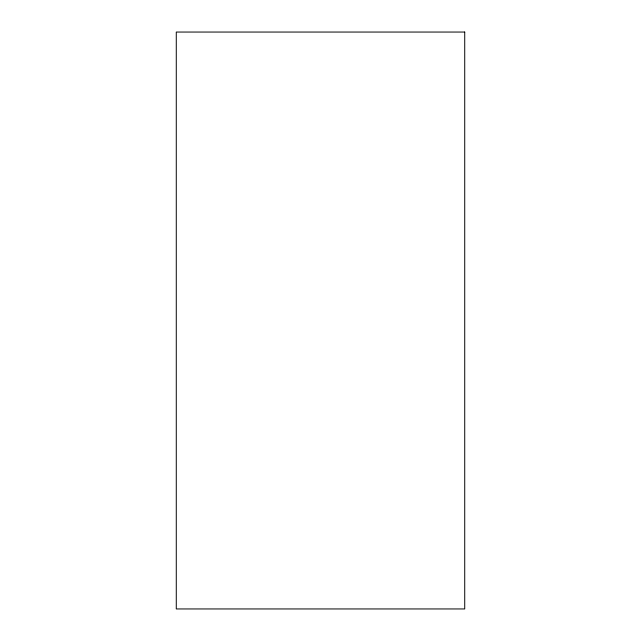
<?xml version="1.0" encoding="UTF-8"?>
<svg xmlns="http://www.w3.org/2000/svg" width="641" height="641" viewBox="0 0 641 641"><rect width="100%" height="100%" fill="white"/><g stroke="black" fill="none" stroke-linecap="round" stroke-linejoin="round"><path stroke-width="0.96" d="M464.725 32.05L176.275 32.05L176.275 608.95L464.725 608.95L464.725 32.05"/></g></svg>
